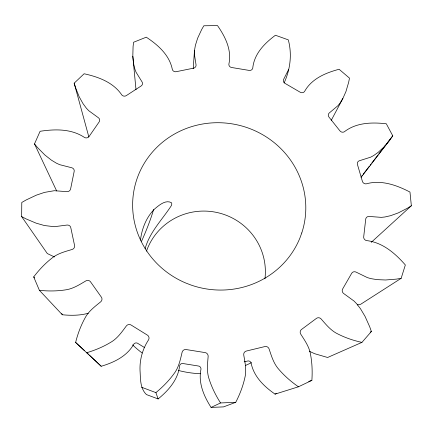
<?xml version="1.0" encoding="UTF-8"?>
<svg xmlns="http://www.w3.org/2000/svg" width="433" height="433" viewBox="0 0 433 433"><rect width="100%" height="100%" fill="white"/><g stroke="black" fill="none" stroke-linecap="round" stroke-linejoin="round"><path stroke-width="0.65" d="M54.493 256.964L47.305 253.549L21.65 216.587L21.785 202.46L26.153 199.965L36.296 195.175L44.545 192.387L54.304 190.709L66.861 191.646A3.459 3.275 -13 0 0 70.666 188.653L74.113 171.717A3.437 3.242 -11 0 0 71.743 167.755L59.722 164.686L56.442 163.198L51.354 160.107L44.864 154.992L37.476 147.518L34.494 143.924L40.096 131.286C55.17 128.991 71.488 128.666 84.673 137.564A3.394 3.177 -6.7 0 0 89.268 136.222L98.984 122.155A3.372 3.15 -4.8 0 0 98.394 117.738L88.76 110.718L86.389 108.218L83.017 103.639L79.179 96.759L75.461 87.444L74.178 83.168L84.116 73.762C98.405 76.901 113.354 82.319 121.868 95.043A3.329 3.096 -0.7 0 0 126.56 95.449L140.882 86.145A3.312 3.074 1.2 0 0 142.067 81.94L136.054 72.214L134.885 69.123L133.613 63.808L132.817 56.252L133.083 46.547L133.591 42.25L146.278 37.189C158.007 44.951 169.579 55.105 172.372 69.621A3.285 3.042 5.2 0 0 176.507 71.634L193.297 68.219A3.275 3.031 7 0 0 196.041 64.815L194.336 53.86L194.471 50.645L195.386 45.368L197.627 38.234L201.675 29.514L203.829 25.78L217.501 25.585C225.36 36.892 231.985 50.082 228.857 64.252A3.264 3.015 11 0 0 231.899 67.548L248.84 70.362A3.264 3.009 12.8 0 0 252.737 68.219C254.155 53.8 264.406 43.484 275.426 35.246L288.297 39.863C292.183 54.249 290.332 69.394 284.14 82.855M244.196 361.853L247.405 361.073A2.939 2.885 64.6 0 1 251.086 362.935C253.722 376.569 264.125 386.55 275.069 394.122L298.451 386.788L311.874 380.38C312.469 371.871 312.161 363.282 310.618 354.881C309.46 347.055 304.881 340.603 300.719 334.103A3.556 3.442 50.5 0 1 301.758 329.286L316.209 318.547A3.54 3.41 48.1 0 1 321.107 318.932C326.163 324.701 331.05 330.855 338.195 334.146C345.707 337.924 353.723 340.603 361.928 342.384L371.39 331.505L369.679 326.709L365.03 316.35L360.51 308.783L356.684 303.787L354.064 301.076L343.705 293.531A3.502 3.345 43.1 0 1 342.779 288.746L351.531 273.559A3.486 3.312 41 0 1 356.04 272.092L367.438 277.634L370.994 278.646L377.046 279.631L385.554 279.989L396.379 279.123L401.147 278.332L405.342 264.964C395.042 253.202 382.572 242.366 366.388 240.559A3.437 3.242 36.5 0 1 363.731 236.526L365.685 219.439A3.415 3.215 34.6 0 1 369.127 216.451L381.349 217.361L384.883 216.987L390.598 215.683L398.246 212.912L407.453 208.197L411.35 205.756L409.97 192.063C396.644 185.135 381.343 179.63 366.237 183.836A3.372 3.15 30.3 0 1 362.329 181.102L357.512 164.724A3.35 3.123 28.4 0 1 359.428 160.74L370.632 157.184L373.625 155.577L378.193 152.329L383.903 147.058L390.247 139.453L392.758 135.827L386.317 123.773C371.969 122.166 356.24 122.485 344.311 131.794A3.312 3.074 24.3 0 1 339.77 130.674L329.14 117.294A3.302 3.058 22.5 0 1 329.313 112.932L337.967 105.663L340.019 103.119L342.849 98.502L345.918 91.617L348.646 82.362L349.491 78.135L339.099 69.264C325.611 72.863 311.63 78.671 304.523 91.531A3.275 3.026 18.5 0 1 299.993 92.11L285.179 83.466A3.269 3.02 16.7 0 1 283.637 79.353L288.622 69.529M193.21 68.695L194.471 50.645M140.481 240.028C141.878 228.586 146.338 217.166 154.641 208.96C158.911 205.334 165.704 199.391 171.452 202.72A34.543 7.821 -32.8 0 1 171.408 205.534C162.315 219.612 149.721 231.953 145.131 248.623M144.687 347.672L137.921 343.472A2.944 2.896 -44.7 0 0 133.829 344.089C127.053 356.262 113.998 362.486 101.192 366.264L75.623 342.443C77.696 334.135 80.668 326.038 84.754 318.509C88.305 311.408 94.692 306.705 100.7 301.823A3.567 3.469 -27.7 0 0 101.203 296.903L90.708 282.078A3.556 3.442 -25.1 0 0 85.891 280.887C79.244 284.8 72.625 289.114 64.766 289.991C56.366 291.209 47.83 291.22 39.398 290.321L33.698 276.92C38.808 270.176 44.631 263.962 51.246 258.669C57.199 253.565 64.798 251.665 72.127 249.462A3.524 3.377 -19.8 0 0 74.508 245.192L70.839 227.904A3.502 3.345 -17.6 0 0 66.969 225.063L54.298 226.708L44.442 225.544L36.145 223.163L25.996 218.865L21.65 216.587M86.486 352.787C94.773 350.351 102.81 347.028 110.242 342.6C117.235 338.758 121.711 332.165 126.366 325.925A3.578 3.518 -35.5 0 1 131.351 325.183L147.123 334.953A3.578 3.534 -41.1 0 1 148.638 339.726C142.603 348.89 139.615 359.504 140.027 370.459C140.601 378.897 139.87 388.109 146.419 394.566L158.115 398.95C168.486 390.474 178.152 379.627 179.619 365.717A2.944 2.917 -77.5 0 1 183.159 363.563L198.292 365.993A2.944 2.917 89.4 0 1 200.988 369.149C198.065 382.821 203.867 396.13 211.077 407.415L223.525 406.89L235.736 402.311C239.703 394.663 242.848 386.577 244.764 378.166C246.799 370.453 245.073 362.681 243.747 355.022A3.578 3.518 60.9 0 1 246.648 350.968L264.585 346.638A3.572 3.496 57 0 1 269.072 348.906C271.545 356.267 273.743 363.915 279.171 369.744C284.817 376.245 291.377 381.901 298.451 386.788M331.223 120.406L342.849 98.502M361.523 176.41L362.345 175.343M363.168 174.272L369.333 166.261M370.15 165.195L370.973 164.129M371.795 163.057L377.96 155.052M378.783 153.98L385.359 145.439M386.182 144.368L387.005 143.301M387.822 142.235L392.758 135.827M361.046 177.346L390.247 139.453M371.238 242.356L411.35 205.756M141.618 387.259L155.896 392.612C162.608 387.124 168.74 380.91 173.86 373.906C178.807 367.622 180.307 359.785 182.12 352.208A3.578 3.556 -77.9 0 1 186.428 349.593L204.863 352.559A3.578 3.551 79.1 0 1 208.149 356.391C207.526 364.158 206.53 372.077 209.28 379.584C211.981 387.833 215.878 395.648 220.549 402.95L235.736 402.311M401.147 278.332L360.581 304.334L357.285 304.886M275.069 394.122L276.817 393.288M370.172 332.079L371.39 331.505M211.077 407.415L220.549 402.95M361.928 342.384L327.619 357.485L314.704 353.718L309.303 351.244M308.734 381.413L311.874 380.38M88.235 313.27C79.813 315.587 70.952 315.619 62.314 314.759L39.398 290.321M75.623 342.443L84.424 350.546M86.871 352.798L88.337 354.151M89.317 355.055L101.192 366.264M33.698 276.92L34.597 277.926M34.494 143.924L56.626 190.904M61.784 313.524L62.314 314.759M155.896 392.612L158.115 398.95M74.178 83.168L88.841 136.909M132.817 56.252L136 89.696M146.473 251.162A61.177 60.052 13 0 1 217.918 212.706A61.177 60.052 13 0 1 264.947 278.82M251.465 362.643A102.561 100.705 13 0 1 245.538 365.42M200.517 373.733A102.561 100.705 13 0 1 178.261 370.421M142.116 352.982A102.561 100.705 13 0 1 132.585 344.885M153.628 209.404A41.238 5.607 -66.6 0 1 141.542 241.251M301.763 232.981L299.95 237.923A86.746 83.509 13 0 1 190.834 284.974L185.627 282.96A86.746 83.509 13 0 1 138.425 175.002A86.746 83.509 13 0 1 247.871 127.897A86.746 83.509 13 0 1 301.763 232.981"/></g></svg>
